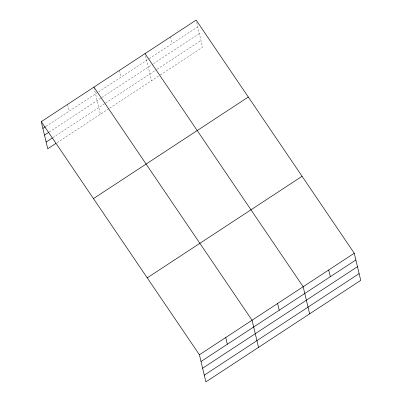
<?xml version="1.0" encoding="UTF-8"?>
<svg xmlns="http://www.w3.org/2000/svg" width="402" height="402" viewBox="0 0 402 402"><rect width="100%" height="100%" fill="white"/><g stroke="black" fill="none" stroke-linecap="round" stroke-linejoin="round"><path stroke-width="0.3" stroke-dasharray="2.01 1.51" d="M45.974 126.359L98.133 92.153M98.656 91.812L148.715 58.983M149.237 58.642L197.729 26.839M49.129 132.072L101.304 97.857M101.822 97.51L152.926 64.003M153.443 63.657L199.332 33.567M52.843 137.65L105.038 103.42M105.56 103.078L156.659 69.566M157.182 69.224L200.985 40.501M57.029 142.685L109.249 108.439M109.771 108.098L159.83 75.269M160.348 74.928L202.588 47.225L196.658 22.346M170.574 36.853L172.177 43.592M145.559 55.858L151.484 80.737M119.474 70.365L121.077 77.104M94.058 87.686L100.384 114.248M67.596 104.389L69.204 111.128"/><path stroke-width="0.6" d="M41.275 121.65L196.126 20.1L354.262 253.22L360.725 280.35L205.874 381.9L199.412 354.775L41.275 121.65L47.737 148.78L55.994 143.363M42.878 128.389L45.461 126.695M44.481 135.117L48.612 132.409M46.135 142.052L52.325 137.987M93.46 198.583L248.31 97.033M147.227 277.842L302.078 176.292M199.412 354.775L354.262 253.22M201.02 361.514L355.87 259.958M202.623 368.237L357.473 266.687M204.271 375.172L359.122 273.621M145.022 53.612L303.163 286.732L309.625 313.861M93.922 87.123L252.064 320.243L258.526 347.373M328.715 269.978L330.318 276.717M277.611 303.49L279.219 310.228M225.738 337.509L227.341 344.248"/></g></svg>
